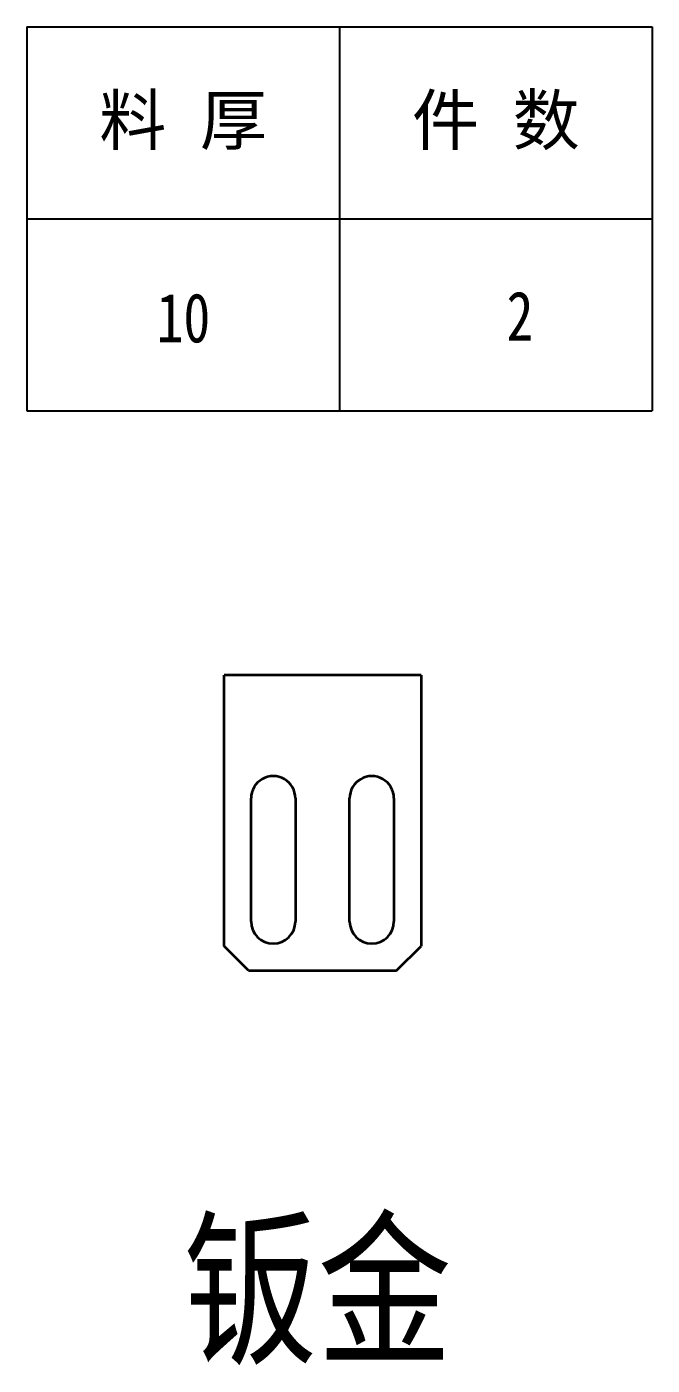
# Model space of a CAD drawing. Header units: millimetres. Extents: x -15766 to 80009, y -9701 to 15159.
# Drawn here: x -10979.5 to -10852.5, y 11447.6 to 11719.4 of the extents above; entities that cross this region are included whole.
import ezdxf
from ezdxf.enums import TextEntityAlignment as Align

# ---------------------------------------------------------------- set-up
doc = ezdxf.new("R2010")
doc.units = ezdxf.units.MM
doc.layers.add('07', color=7, linetype='Continuous')
doc.layers.add('AM_VIS', color=7, linetype='Continuous', lineweight=18)
doc.layers.add('DIM', color=253, linetype='Continuous', lineweight=20)
doc.styles.add('DIM', font='', dxfattribs={"width": 0.8})
doc.styles.get('DIM').set_extended_font_data('NSimSun')

# ---------------------------------------------------------------- blocks, each defined once
blk = doc.blocks.new('*T2185')
at = {"color": 0, "linetype": 'ByBlock', "lineweight": -2, "transparency": 16777216}
for p, q in [((0, 0), (127, 0)), ((0, 0), (0, -78)), ((63.5, 0), (63.5, -78)), ((127, 0), (127, -78)), ((0, -39), (127, -39)), ((0, -78), (127, -78))]:
    blk.add_line(p, q, dxfattribs=at)
at = {"color": 0, "transparency": 16777216, "char_height": 10, "width": 60.5, "attachment_point": 5}
for s, insert in [('{\\fSimSun|b0|i0|c134|p2;料 厚}', (31.75, -19.5)), ('{\\fSimSun|b0|i0|c134|p2;件 数}', (95.25, -19.5))]:
    blk.add_mtext(s, dxfattribs=dict(at, insert=insert))
blk = doc.blocks.new('拆图参数')
blk.add_blockref('*T2185', (-63.5, 78))
at = {"style": 'DIM', "width": 0.8}
blk.add_attdef('6', text='', height=10, dxfattribs=at).set_placement((-37.13, 18.91), align=Align.MIDDLE_LEFT)
blk.add_attdef('1', text='', height=10, dxfattribs=at).set_placement((36.65, 19.27), align=Align.MIDDLE_CENTER)

msp = doc.modelspace()

# ---------------------------------------------------------------- linework, layer by layer
at = {"layer": 'AM_VIS', "lineweight": 35}
for p, q in [((-10899.43172, 11587.72639), (-10939.43172, 11587.72639)), ((-10939.43172, 11532.72639), (-10939.43172, 11587.72639)), ((-10899.43172, 11587.72639), (-10899.43172, 11532.72639)), ((-10933.93172, 11537.72639), (-10933.93172, 11562.72639)), ((-10924.93172, 11562.72639), (-10924.93172, 11537.72639)), ((-10913.93172, 11537.72639), (-10913.93172, 11562.72639)), ((-10904.93172, 11562.72639), (-10904.93172, 11537.72639)), ((-10934.43172, 11527.72639), (-10904.43172, 11527.72639))]:
    msp.add_line(p, q, dxfattribs=at)
at = {"layer": 'AM_VIS', "lineweight": 35, "ltscale": 0.176777}
for p, q in [((-10934.43172, 11527.72639), (-10939.43172, 11532.72639)), ((-10904.43172, 11527.72639), (-10899.43172, 11532.72639))]:
    msp.add_line(p, q, dxfattribs=at)
at = {"layer": 'AM_VIS', "lineweight": 35}
for centre, start, end in [((-10929.43172, 11562.72639), 0, 180.000005), ((-10909.43172, 11562.72639), 0, 180.000005), ((-10929.43172, 11537.72639), 180.000005, 0), ((-10909.43172, 11537.72639), 180.000005, 0)]:
    msp.add_arc(centre, 4.5, start, end, dxfattribs=at)

# ---------------------------------------------------------------- block references
at = {"layer": '07'}
msp.add_blockref('拆图参数', (-10915.98196, 11641.37834), dxfattribs=at).add_auto_attribs({'1': '2', '6': '10'})

# ---------------------------------------------------------------- texts
at = {"layer": 'DIM', "insert": (-10947.71522, 11475.50975), "char_height": 25, "width": 104.980501, "attachment_point": 1, "style": 'DIM'}
msp.add_mtext('{\\C3;钣金}', dxfattribs=at)

doc.saveas('drawing.dxf')
